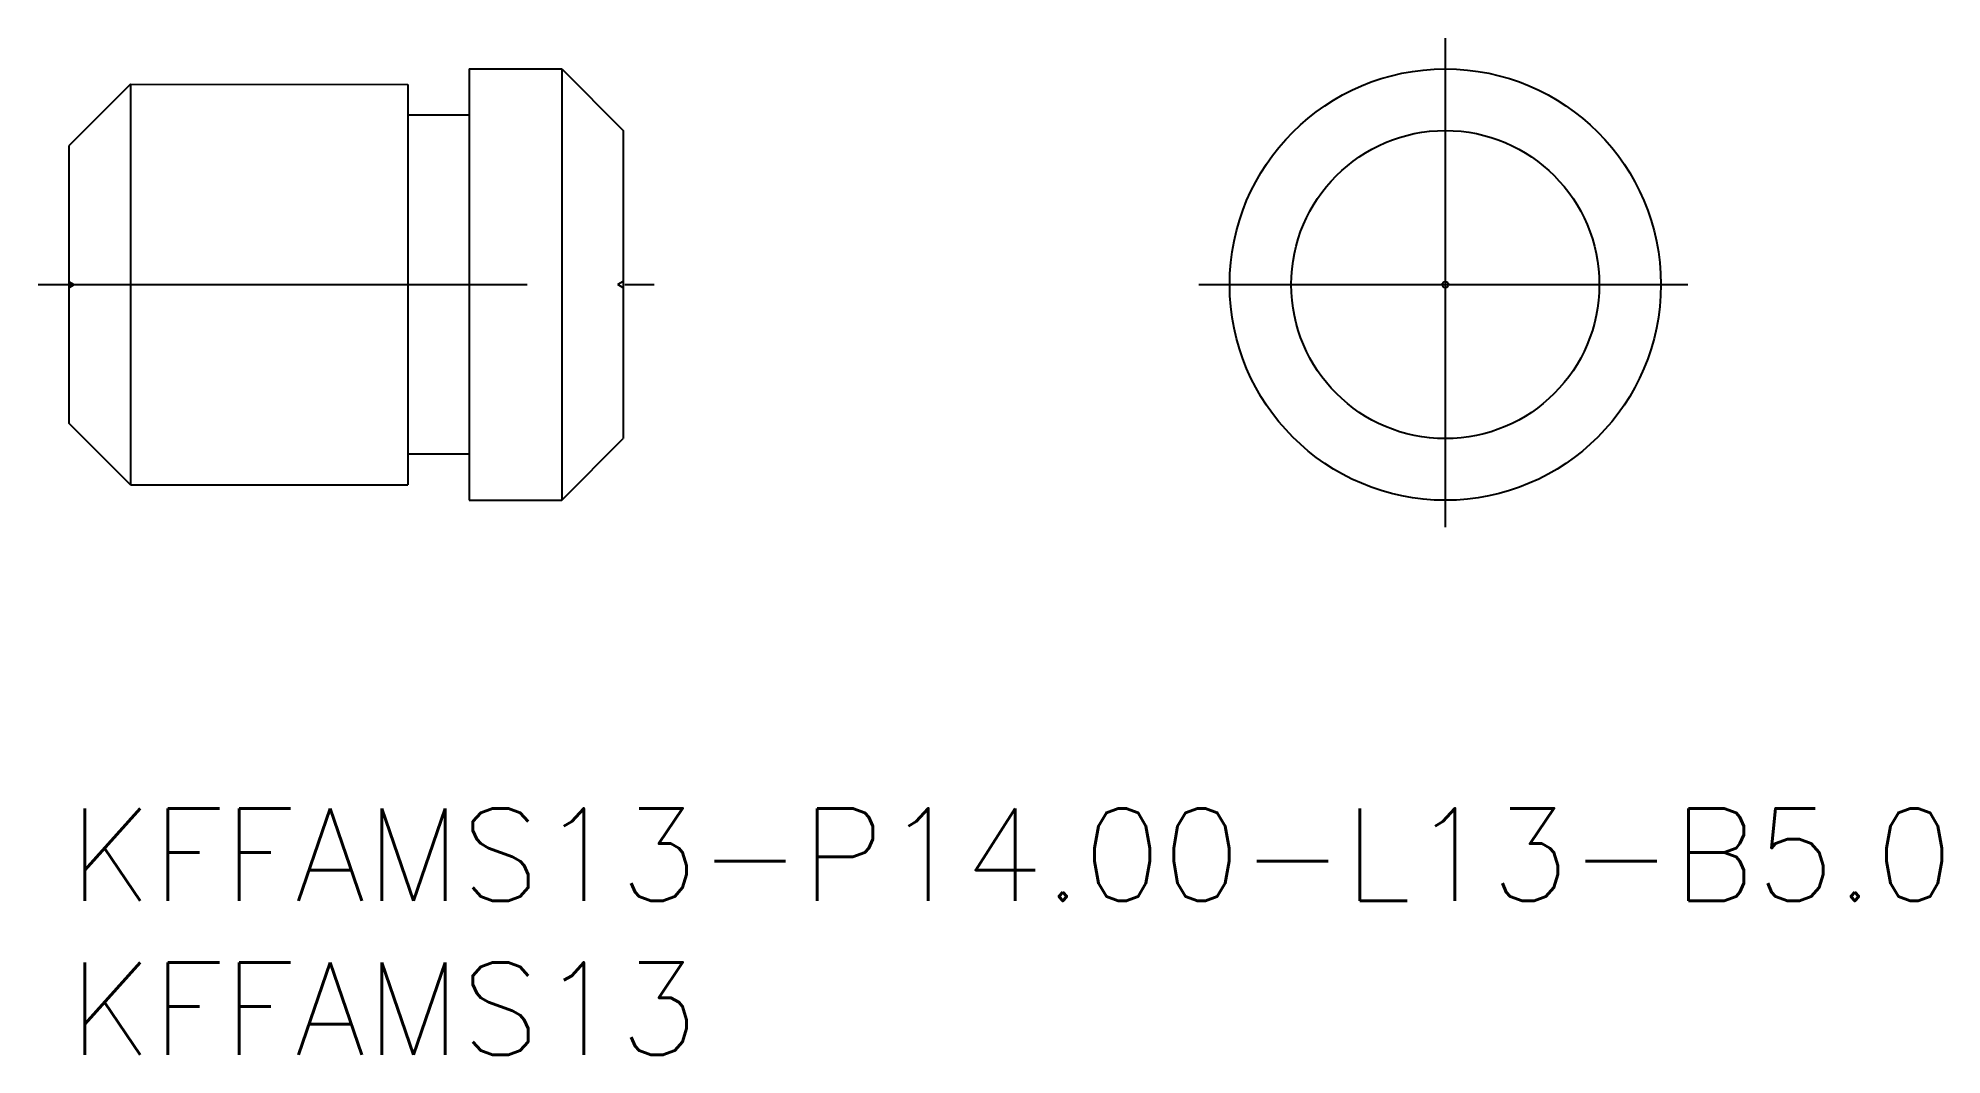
# Model space of a CAD drawing. Extents: x -1 to 60.8, y -8 to 25.
import ezdxf

# ---------------------------------------------------------------- set-up
doc = ezdxf.new("R2010")
doc.units = 0
doc.header["$LTSCALE"] = 0.5
doc.linetypes.add('CENTER', pattern=[50.8, 31.75, -6.35, 6.35, -6.35])
doc.linetypes.add('DASHED', pattern=[19.05, 12.7, -6.35])
for name, color, linetype in [('MSM_CENTER', 1, 'CENTER'), ('MSM_CONTINUOUS', 7, 'CONTINUOUS'), ('MSM_DASHED', 4, 'DASHED'), ('MSM_PART_NUMBER', 7, 'CONTINUOUS')]:
    doc.layers.add(name, color=color, linetype=linetype)
doc.styles.get("Standard").update_dxf_attribs({"font": 'txt.shx', "height": 3, "bigfont": 'bigfont.shx'})

# ---------------------------------------------------------------- blocks, each defined once
blk = doc.blocks.new('*U11')
at = {"layer": 'MSM_PART_NUMBER'}
blk.add_text('KFFAMS13-P14.00-L13-B5.0', height=3, dxfattribs=at).set_placement((0, -3))
blk = doc.blocks.new('*U12')
at = {"layer": 'MSM_PART_NUMBER'}
blk.add_text('KFFAMS13', height=3, dxfattribs=at).set_placement((0, -8))

msp = doc.modelspace()

# ---------------------------------------------------------------- linework, layer by layer
at = {"layer": 'MSM_CENTER'}
for p, q in [((44.69, 25), (44.69, 9)), ((-1, 17), (19, 17)), ((36.69, 17), (52.69, 17))]:
    msp.add_line(p, q, dxfattribs=at)
at = {"layer": 'MSM_CONTINUOUS'}
for p, q in [((2, 23.5), (0, 21.5)), ((2, 23.5), (2, 10.5)), ((2, 23.5), (11, 23.499)), ((11, 23.499), (11, 10.5)), ((13, 24), (13, 10)), ((13, 24), (16, 24)), ((16, 24), (16, 10)), ((16, 24), (18, 22)), ((13, 22.499), (11, 22.499)), ((18, 22), (18, 12)), ((0, 21.5), (0, 12.5)), ((2, 10.5), (0, 12.5)), ((16, 10), (18, 12)), ((13, 11.501), (11, 11.501)), ((2, 10.5), (11, 10.5)), ((13, 10), (16, 10))]:
    msp.add_line(p, q, dxfattribs=at)
for radius in [7, 5, 0.1]:
    msp.add_circle((44.69, 17), radius, dxfattribs=at)
at = {"layer": 'MSM_DASHED'}
for p, q in [((0, 17.1), (0.173, 17)), ((0, 16.9), (0.173, 17)), ((18, 17.1), (17.827, 17)), ((18, 16.9), (17.827, 17))]:
    msp.add_line(p, q, dxfattribs=at)

# ---------------------------------------------------------------- block references
at = {"layer": 'MSM_CONTINUOUS'}
for name in ['*U11', '*U12']:
    msp.add_blockref(name, (0, 0), dxfattribs=at)

doc.saveas('drawing.dxf')
